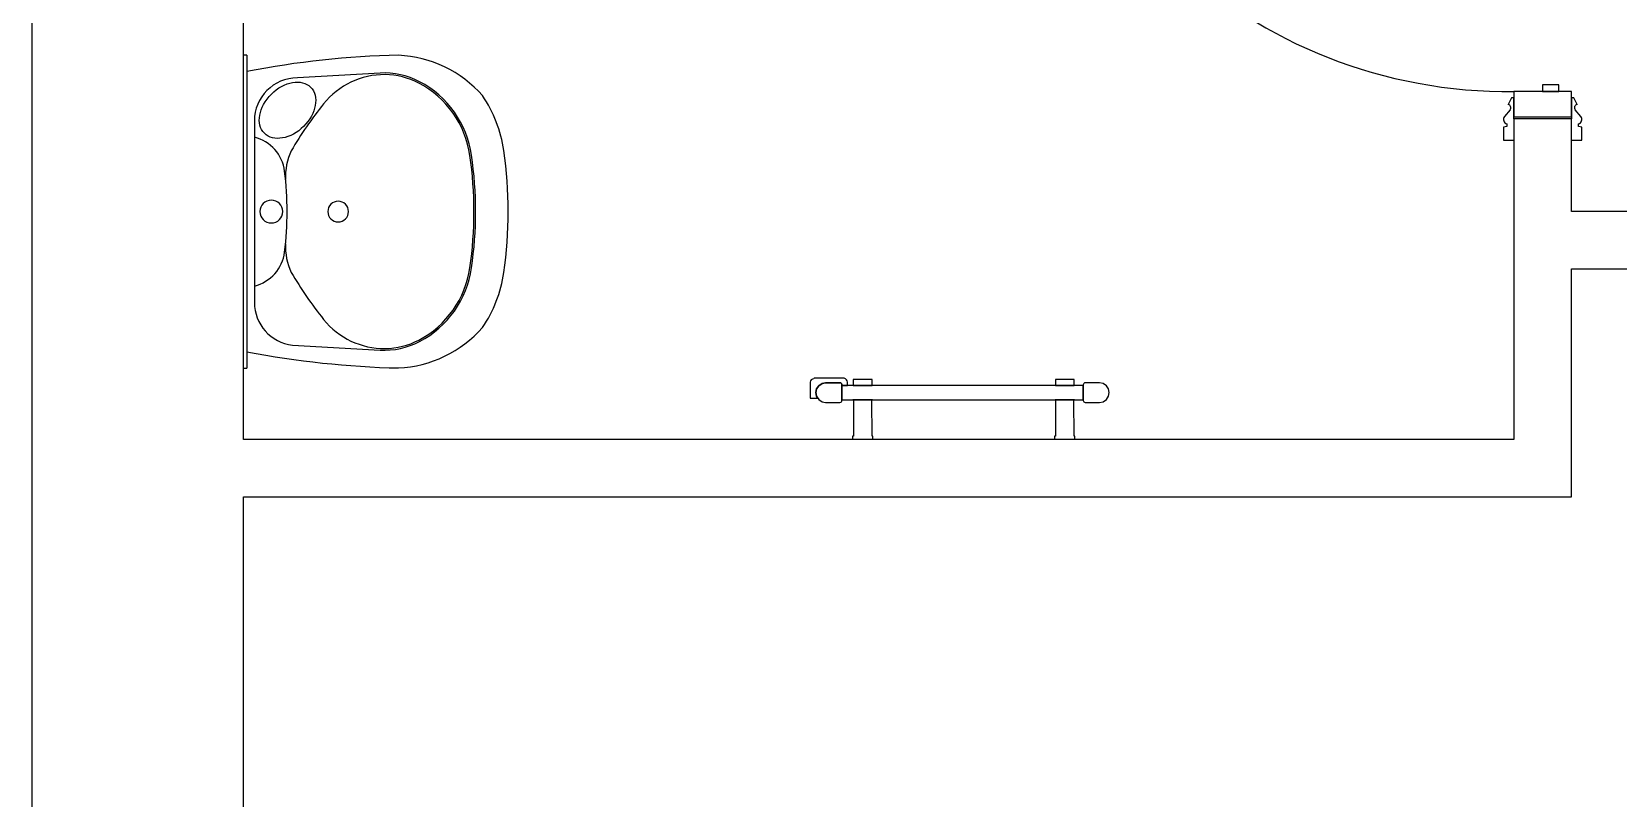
# Model space of a CAD drawing. Extents: x 16 to 12095, y 7 to 11460.
# Drawn here: x 6800 to 9233, y 3141 to 4318 of the extents above; entities that cross this region are included whole.
import ezdxf

# ---------------------------------------------------------------- set-up
doc = ezdxf.new("R2010")
doc.units = 0
doc.layers.get('0').update_dxf_attribs({"linetype": 'CONTINUOUS'})
for name, color, linetype in [('A-DETL-GENF', 92, 'CONTINUOUS'), ('A-DOOR', 31, 'CONTINUOUS'), ('A-WALL-FNSH-1', 7, 'CONTINUOUS'), ('I-WALL', 2, 'CONTINUOUS'), ('P-SANR-FIXT', 6, 'CONTINUOUS')]:
    doc.layers.add(name, color=color, linetype=linetype)

msp = doc.modelspace()

# ---------------------------------------------------------------- linework, layer by layer
msp.add_line((6799.9, 4374.9), (6799.9, 59.9))
at = {"layer": 'A-DETL-GENF'}
for p, q in [((7994.5, 3781.3), (7994.1, 3779.5)), ((7994.1, 3779.5), (7994.1, 3755)), ((7995.6, 3783), (7994.5, 3781.3)), ((7997.3, 3784.1), (7995.6, 3783)), ((7999.6, 3784.5), (7997.3, 3784.1)), ((8000, 3785.5), (7999.6, 3784.5)), ((8001.3, 3785.5), (8000, 3785.5)), ((8003.1, 3785.5), (8001.3, 3785.5)), ((8005.1, 3785.5), (8003.1, 3785.5)), ((8007, 3774.1), (8003.7, 3769)), ((8003.7, 3769), (8007, 3774.1)), ((8007.2, 3785.5), (8005.1, 3785.5)), ((8012.1, 3777.4), (8007, 3774.1)), ((8007, 3774.1), (8012.1, 3777.4)), ((8009, 3785.5), (8007.2, 3785.5)), ((8010.6, 3785.5), (8009, 3785.5)), ((8012.7, 3785.5), (8010.6, 3785.5)), ((8017.6, 3778.5), (8012.1, 3777.4)), ((8012.1, 3777.4), (8017.6, 3778.5)), ((8014.5, 3785.5), (8012.7, 3785.5)), ((8018.8, 3785.5), (8014.5, 3785.5)), ((8039.6, 3778.5), (8017.6, 3778.5)), ((8017.6, 3778.5), (8039.6, 3778.5)), ((8020.6, 3785.5), (8018.8, 3785.5)), ((8022.6, 3785.5), (8020.6, 3785.5)), ((8024.7, 3785.5), (8022.6, 3785.5)), ((8026.5, 3785.5), (8024.7, 3785.5)), ((8042.1, 3785.5), (8026.5, 3785.5)), ((8040.7, 3778.3), (8039.6, 3778.5)), ((8039.6, 3778.5), (8040.7, 3778.3)), ((8041.8, 3777.6), (8040.7, 3778.3)), ((8040.7, 3778.3), (8041.8, 3777.6)), ((8042.4, 3776.6), (8041.8, 3777.6)), ((8041.8, 3777.6), (8042.4, 3776.6)), ((8043.2, 3785.5), (8042.1, 3785.5)), ((8042.6, 3775.5), (8042.4, 3776.6)), ((8042.4, 3776.6), (8042.6, 3775.5)), ((8042.6, 3774.5), (8042.6, 3775.5)), ((8042.6, 3775.5), (8042.6, 3774.5)), ((8042.6, 3752.5), (8042.6, 3774.5)), ((8042.6, 3774.5), (8051.1, 3774.5)), ((8051.1, 3774.5), (8042.6, 3774.5)), ((8042.6, 3774.5), (8042.6, 3752.5)), ((8046.1, 3785.5), (8043.2, 3785.5)), ((8048, 3784.6), (8046.1, 3785.5)), ((8049.7, 3783), (8048, 3784.6)), ((8050.8, 3781.3), (8049.7, 3783)), ((8051.1, 3779.5), (8050.8, 3781.3)), ((8051.1, 3774.5), (8051.1, 3779.5)), ((8060, 3774.5), (8051.1, 3774.5)), ((8061, 3783.7), (8060, 3783.7)), ((8060, 3783.7), (8060, 3774.5)), ((8060, 3774.5), (8088.9, 3774.5)), ((8088.9, 3774.5), (8060, 3774.5)), ((8064.2, 3783.7), (8061, 3783.7)), ((8069.1, 3783.7), (8064.2, 3783.7)), ((8074.4, 3783.7), (8069.1, 3783.7)), ((8079.7, 3783.7), (8074.4, 3783.7)), ((8084.6, 3783.7), (8079.7, 3783.7)), ((8087.8, 3783.7), (8084.6, 3783.7)), ((8088.9, 3783.7), (8087.8, 3783.7)), ((8088.9, 3774.5), (8088.9, 3783.7)), ((8370, 3774.5), (8088.9, 3774.5)), ((8371, 3783.7), (8370, 3783.7)), ((8370, 3783.7), (8370, 3774.5)), ((8398.9, 3774.5), (8370, 3774.5)), ((8370, 3774.5), (8398.9, 3774.5)), ((8374.2, 3783.7), (8371, 3783.7)), ((8379.1, 3783.7), (8374.2, 3783.7)), ((8384.4, 3783.7), (8379.1, 3783.7)), ((8389.7, 3783.7), (8384.4, 3783.7)), ((8394.6, 3783.7), (8389.7, 3783.7)), ((8397.8, 3783.7), (8394.6, 3783.7)), ((8398.9, 3783.7), (8397.8, 3783.7)), ((8398.9, 3774.5), (8398.9, 3783.7)), ((8412.6, 3774.5), (8398.9, 3774.5)), ((8412.9, 3776.6), (8412.6, 3775.5)), ((8412.6, 3775.5), (8412.6, 3774.5)), ((8412.6, 3774.5), (8412.6, 3752.5)), ((8412.6, 3752.5), (8412.6, 3774.5)), ((8413.5, 3777.6), (8412.9, 3776.6)), ((8414.5, 3778.3), (8413.5, 3777.6)), ((8415.6, 3778.5), (8414.5, 3778.3)), ((8437.6, 3778.5), (8415.6, 3778.5)), ((8443.2, 3777.4), (8437.6, 3778.5)), ((8448.2, 3774.1), (8443.2, 3777.4)), ((8451.6, 3769), (8448.2, 3774.1)), ((7994.1, 3755), (7995.2, 3755)), ((7995.2, 3755), (7998.5, 3755)), ((7998.5, 3755), (8003.6, 3755)), ((8003.7, 3769), (8002.6, 3763.5)), ((8002.6, 3763.5), (8003.7, 3769)), ((8002.6, 3763.5), (8003.7, 3758)), ((8003.7, 3758), (8002.6, 3763.5)), ((8003.6, 3755), (8005.7, 3755)), ((8003.7, 3758), (8007, 3752.9)), ((8005.7, 3755), (8003.7, 3758)), ((8007, 3752.9), (8012.1, 3749.5)), ((8012.1, 3749.5), (8017.6, 3748.5)), ((8017.6, 3748.5), (8039.6, 3748.5)), ((8039.6, 3748.5), (8040.7, 3748.7)), ((8040.7, 3748.7), (8041.8, 3749.4)), ((8041.8, 3749.4), (8042.4, 3750.4)), ((8042.4, 3750.4), (8042.6, 3751.5)), ((8042.6, 3751.5), (8042.6, 3752.5)), ((8042.6, 3752.5), (8059.5, 3752.5)), ((8089.3, 3752.5), (8059.5, 3752.5)), ((8059.5, 3752.5), (8060.4, 3752)), ((8059.5, 3752.5), (8089.3, 3752.5)), ((8060.4, 3752), (8060.4, 3696.7)), ((8088.4, 3752), (8089.3, 3752.5)), ((8088.8, 3696.7), (8088.4, 3752)), ((8089.3, 3752.5), (8369.5, 3752.5)), ((8399.3, 3752.5), (8369.5, 3752.5)), ((8369.5, 3752.5), (8370.4, 3752)), ((8369.5, 3752.5), (8399.3, 3752.5)), ((8370.4, 3752), (8370.4, 3696.7)), ((8398.4, 3752), (8399.3, 3752.5)), ((8398.8, 3696.7), (8398.4, 3752)), ((8399.3, 3752.5), (8412.6, 3752.5)), ((8412.6, 3752.5), (8412.6, 3751.5)), ((8412.6, 3751.5), (8412.9, 3750.4)), ((8412.9, 3750.4), (8413.5, 3749.4)), ((8413.5, 3749.4), (8414.5, 3748.7)), ((8414.5, 3748.7), (8415.6, 3748.5)), ((8415.6, 3748.5), (8437.6, 3748.5)), ((8437.6, 3748.5), (8443.2, 3749.5)), ((8443.2, 3749.5), (8448.2, 3752.9)), ((8448.2, 3752.9), (8451.6, 3758)), ((8452.6, 3763.5), (8451.6, 3769)), ((8451.6, 3758), (8452.6, 3763.5)), ((8060.4, 3696.7), (8058.9, 3696.7)), ((8058.9, 3696.7), (8058.9, 3691.4)), ((8089.9, 3696.7), (8088.8, 3696.7)), ((8089.9, 3691.4), (8089.9, 3696.7)), ((8370.4, 3696.7), (8368.9, 3696.7)), ((8368.9, 3696.7), (8368.9, 3691.4)), ((8399.9, 3696.7), (8398.8, 3696.7)), ((8399.9, 3691.4), (8399.9, 3696.7))]:
    msp.add_line(p, q, dxfattribs=at)
at = {"layer": 'A-DOOR'}
for p, q in [((9117.4, 4235.9), (9117.4, 4225.9)), ((9142.4, 4235.9), (9117.4, 4235.9)), ((9142.4, 4225.9), (9142.4, 4235.9)), ((9069.4, 4215.9), (9064.7, 4205.8)), ((9073.4, 4215.9), (9069.4, 4215.9)), ((9073.4, 4225.9), (9073.4, 4186.9)), ((9161.4, 4225.9), (9073.4, 4225.9)), ((9073.4, 4183.9), (9073.4, 4215.9)), ((9117.4, 4225.9), (9142.4, 4225.9)), ((9161.4, 4186.9), (9161.4, 4225.9)), ((9161.4, 4215.9), (9161.4, 4183.9)), ((9165.4, 4215.9), (9161.4, 4215.9)), ((9170.1, 4205.8), (9165.4, 4215.9)), ((9067.5, 4197.7), (9058.8, 4187.3)), ((9073.4, 4186.9), (9161.4, 4186.9)), ((9176, 4187.3), (9167.3, 4197.7)), ((9062.4, 4171.8), (9057.4, 4170.9)), ((9057.4, 4170.9), (9057.4, 4150.9)), ((9062.4, 4175.9), (9062.4, 4171.8)), ((9172.4, 4171.8), (9172.4, 4175.9)), ((9177.4, 4170.9), (9172.4, 4171.8)), ((9177.4, 4150.9), (9177.4, 4170.9)), ((9057.4, 4150.9), (9073.4, 4150.9)), ((9161.4, 4150.9), (9177.4, 4150.9))]:
    msp.add_line(p, q, dxfattribs=at)
for centre, radius, start, end in [((9064.4, 4980.5), 754.7, 183.6167, 270.685), ((9064.9, 4183), 7.5, 144.1724, 250.5288), ((9063.6, 4200.9), 5, 320.0848, 77.7878), ((9171.2, 4200.9), 5, 102.2122, 219.9152), ((9169.9, 4183), 7.5, 289.4712, 35.8276)]:
    msp.add_arc(centre, radius, start, end, dxfattribs=at)
at = {"layer": 'A-WALL-FNSH-1'}
for p, q in [((7124.9, 3691.4), (7124.9, 4374.9)), ((9073.4, 4183.9), (9073.4, 3691.4)), ((9161.4, 4183.9), (9073.4, 4183.9)), ((9161.4, 4041.4), (9161.4, 4183.9)), ((9398.9, 4041.4), (9161.4, 4041.4)), ((9161.4, 3603.4), (9161.4, 3953.4)), ((9161.4, 3953.4), (9398.9, 3953.4)), ((9073.4, 3691.4), (7124.9, 3691.4)), ((7124.9, 434.9), (7124.9, 3603.4)), ((7124.9, 3603.4), (9161.4, 3603.4))]:
    msp.add_line(p, q, dxfattribs=at)
at = {"layer": 'I-WALL'}
for p, q in [((7129.9, 4281.5), (7124.9, 4281.5)), ((7129.9, 4281.5), (7129.9, 3801.2)), ((7124.9, 3801.2), (7129.9, 3801.2))]:
    msp.add_line(p, q, dxfattribs=at)
at = {"layer": 'P-SANR-FIXT'}
for p, q in [((7334.2, 4254), (7207.4, 4246.7)), ((7141.4, 4180.7), (7141.4, 3902)), ((7199.9, 3836.5), (7334.2, 3828.7))]:
    msp.add_line(p, q, dxfattribs=at)
for centre, radius, start, end in [((7394.8, 2885.5), 1396.4, 91.3215, 100.9357), ((7353.6, 4098.5), 183.2, 41.2945, 87.2116), ((7207.4, 4180.7), 66, 90.0633, 180), ((7340.8, 4132.4), 119.3, 89.5134, 141.3344), ((7340.8, 4138.8), 115.4, 62.1849, 93.3082), ((7340.8, 4138.8), 112.9, 62.1849, 89.5134), ((7323.6, 4106), 150, 8.2488, 62.1849), ((7323.6, 4106), 152.5, 8.2488, 62.1849), ((7323.6, 4106), 202.5, 8.2488, 34.0573), ((7718.9, 3829.8), 603.6, 141.3344, 149.6511), ((7126.5, 4095.6), 61.8, 7.2694, 75.9969), ((7279.5, 4095.6), 90.4, 154.3189, 183.1691), ((6877.6, 4041.4), 600.6, 351.7512, 8.2488), ((6877.6, 4041.4), 603.1, 351.7512, 8.2488), ((6877.6, 4041.4), 653.1, 351.7512, 8.2488), ((6692, 4041.4), 499.6, 352.8631, 7.1369), ((7167.4, 4041.4), 17.5, 0, 180), ((7167.4, 4041.4), 17.5, 180, 0), ((7269.9, 4041.4), 15.9, 0, 180), ((7269.9, 4041.4), 15.9, 180, 0), ((7279.5, 3987.1), 90.4, 176.8309, 205.6811), ((7126.5, 3987.1), 61.8, 284.0031, 352.7306), ((7718.9, 4252.9), 603.6, 210.3489, 218.6656), ((7323.6, 3976.7), 150, 297.8151, 351.7512), ((7323.6, 3976.7), 152.5, 297.8151, 351.7512), ((7323.6, 3976.7), 202.5, 325.9427, 351.7512), ((7207.4, 3902), 66, 180, 263.4468), ((7340.8, 3950.4), 119.3, 218.6656, 270.4866), ((7353.6, 3984.3), 183.2, 272.7884, 318.7055), ((7394.8, 5197.3), 1396.4, 259.0643, 268.6785), ((7340.8, 3944), 115.4, 266.6918, 297.8151), ((7340.8, 3944), 112.9, 270.4866, 297.8151)]:
    msp.add_arc(centre, radius, start, end, dxfattribs=at)
msp.add_ellipse((7192.2, 4197), major_axis=(35.4, 35.4), ratio=0.7, dxfattribs=at)

doc.saveas('drawing.dxf')
